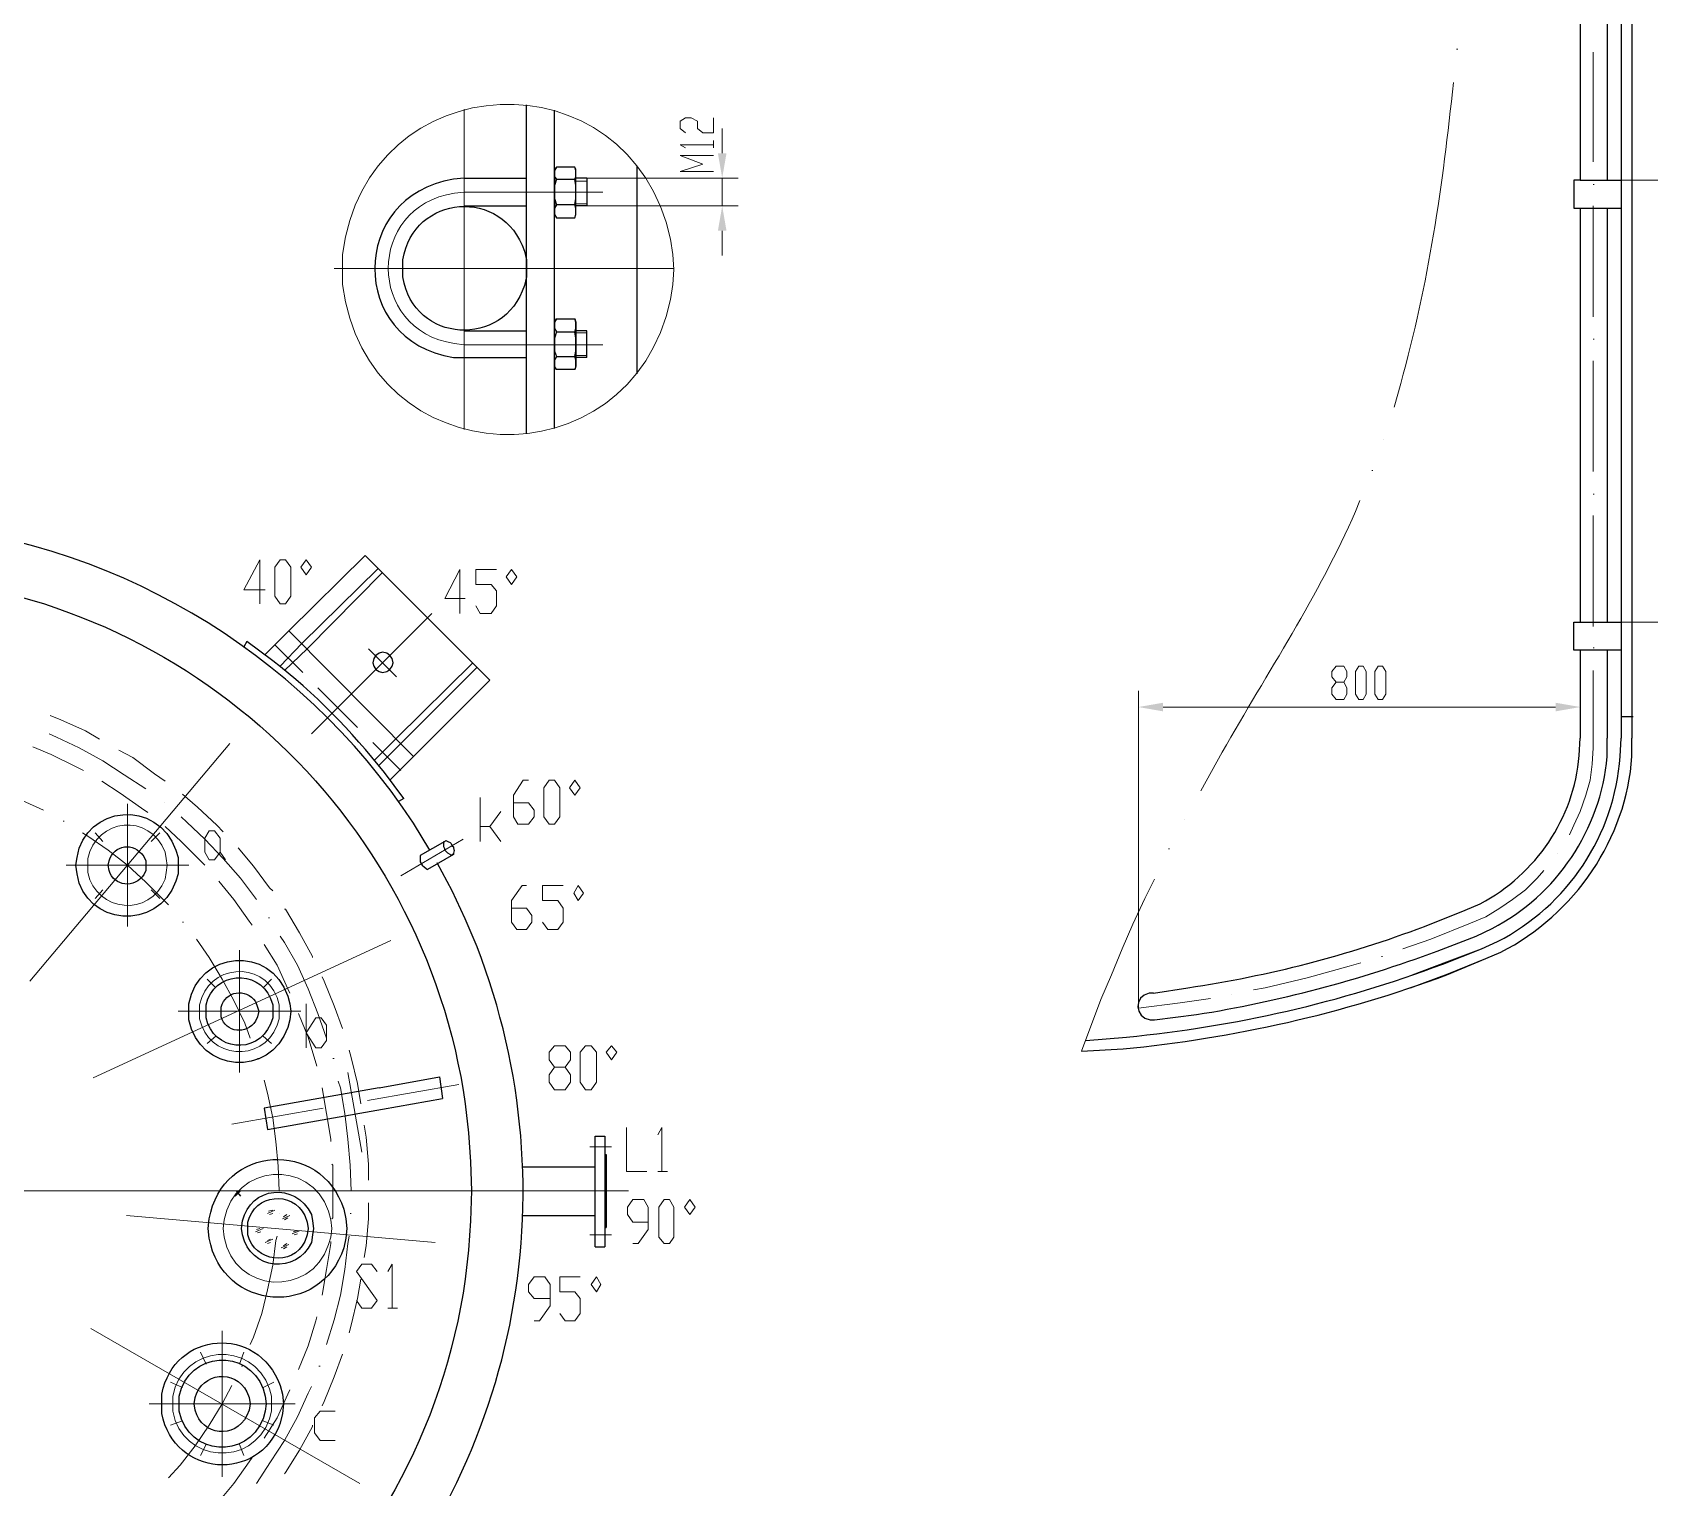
# Model space of a CAD drawing. Header units: millimetres. Extents: x 1435 to 2259, y 1083 to 2249.
# Drawn here: x 1712.1 to 1982.8, y 1394.8 to 1638.4 of the extents above; entities that cross this region are included whole.
import ezdxf

# ---------------------------------------------------------------- set-up
doc = ezdxf.new("R2010")
doc.units = ezdxf.units.MM
doc.layers.add('1', color=7, linetype='Continuous')

msp = doc.modelspace()

# ---------------------------------------------------------------- hatches: boundary and pattern name
h = msp.add_hatch(color=0)
h.dxf.hatch_style = 2
h.paths.add_polyline_path([(1826.85, 1618.16), (1828.29, 1618.16), (1827.57, 1614.02)])
h = msp.add_hatch(color=0)
h.dxf.hatch_style = 2
h.paths.add_polyline_path([(1826.85, 1605.2), (1828.29, 1605.2), (1827.57, 1609.34)])
h = msp.add_hatch(color=0)
h.dxf.hatch_style = 2
h.paths.add_polyline_path([(1901.37, 1526.18), (1901.37, 1524.74), (1897.23, 1525.46)])
h = msp.add_hatch(color=0)
h.dxf.hatch_style = 2
h.paths.add_polyline_path([(1967.07, 1526.18), (1967.07, 1524.74), (1971.21, 1525.46)])

# ---------------------------------------------------------------- linework, layer by layer
at = {"layer": '1', "color": 0, "lineweight": 25}
for points in [[(1978.05, 1715.36), (1978.05, 1520.24)], [(1979.85, 1715.36), (1979.85, 1520.24)], [(1971.21, 1682.96), (1971.21, 1613.66)], [(1975.71, 1682.96), (1975.71, 1613.66)], [(1794.81, 1571.18), (1794.81, 1626.26)], [(1799.49, 1572.08), (1799.49, 1625.36)], [(1784.37, 1614.02), (1794.81, 1614.02)], [(1799.85, 1615.82), (1799.49, 1615.28)], [(1799.85, 1615.82), (1799.49, 1615.46), (1799.49, 1614.74), (1799.49, 1614.2), (1799.85, 1613.84)], [(1799.49, 1615.28), (1799.49, 1607.9)], [(1799.85, 1613.84), (1799.49, 1612.76), (1799.49, 1611.68), (1799.49, 1610.6), (1799.85, 1609.52)], [(1802.91, 1615.82), (1799.85, 1615.82)], [(1799.85, 1613.84), (1802.91, 1613.84)], [(1802.91, 1607.36), (1803.09, 1607.9), (1803.09, 1615.28), (1802.91, 1615.82)], [(1802.91, 1613.84), (1803.09, 1614.2), (1803.09, 1614.74), (1803.09, 1615.46), (1802.91, 1615.82)], [(1802.91, 1609.52), (1803.09, 1610.6), (1803.09, 1611.68), (1803.09, 1612.76), (1802.91, 1613.84)], [(1804.89, 1614.02), (1803.09, 1614.02)], [(1804.89, 1614.02), (1804.89, 1609.34)], [(1813.35, 1581.26), (1813.35, 1616)], [(1971.21, 1613.66), (1970.13, 1613.66), (1970.13, 1608.98), (1971.21, 1608.98)], [(1971.21, 1613.66), (1978.05, 1613.66)], [(1784.37, 1609.34), (1794.81, 1609.34)], [(1799.85, 1609.52), (1799.49, 1608.98), (1799.49, 1608.44), (1799.49, 1607.9), (1799.85, 1607.36)], [(1802.91, 1607.36), (1803.09, 1607.9), (1803.09, 1608.44), (1803.09, 1608.98), (1802.91, 1609.52), (1799.85, 1609.52)], [(1804.89, 1609.34), (1803.09, 1609.34)], [(1971.21, 1608.98), (1971.21, 1539.68)], [(1971.21, 1608.98), (1978.05, 1608.98)], [(1975.71, 1608.98), (1975.71, 1539.68)], [(1799.49, 1607.9), (1799.85, 1607.36)], [(1799.85, 1607.36), (1802.91, 1607.36)], [(1799.49, 1582.52), (1799.49, 1589.9), (1799.85, 1590.44), (1802.91, 1590.44)], [(1799.85, 1590.44), (1799.49, 1589.9), (1799.49, 1589.36), (1799.49, 1588.82), (1799.85, 1588.28), (1799.49, 1587.2), (1799.49, 1586.12), (1799.49, 1585.04), (1799.85, 1584.14), (1799.49, 1583.6), (1799.49, 1583.06), (1799.49, 1582.34), (1799.85, 1581.98)], [(1803.09, 1589.9), (1803.09, 1582.52), (1802.91, 1581.98), (1799.85, 1581.98)], [(1802.91, 1588.28), (1803.09, 1588.82), (1803.09, 1589.36), (1803.09, 1589.9), (1802.91, 1590.44)], [(1802.91, 1590.44), (1803.09, 1589.9)], [(1784.37, 1588.46), (1794.81, 1588.46)], [(1799.85, 1588.28), (1802.91, 1588.28)], [(1802.91, 1584.14), (1803.09, 1585.04), (1803.09, 1586.12), (1803.09, 1587.2), (1802.91, 1588.28)], [(1804.89, 1588.46), (1803.09, 1588.46)], [(1804.89, 1583.96), (1804.89, 1588.46)], [(1784.37, 1583.96), (1794.81, 1583.96)], [(1799.85, 1584.14), (1802.91, 1584.14)], [(1802.91, 1581.98), (1803.09, 1582.34), (1803.09, 1583.06), (1803.09, 1583.6), (1802.91, 1584.14)], [(1804.89, 1583.96), (1803.09, 1583.96)], [(1799.85, 1581.98), (1799.49, 1582.52)], [(1755.03, 1538.24), (1767.81, 1550.84), (1788.69, 1529.96), (1775.91, 1517.18)], [(1769.97, 1548.68), (1757.19, 1536.08)], [(1770.69, 1547.96), (1758.09, 1535.18)], [(1775.91, 1517.18), (1755.03, 1538.24), (1751.07, 1534.28)], [(1970.13, 1539.68), (1978.05, 1539.68)], [(1978.05, 1535), (1970.13, 1535), (1970.13, 1539.68)], [(1971.21, 1535), (1971.21, 1520.24)], [(1975.71, 1535), (1975.71, 1520.24)], [(1772.49, 1532.84), (1772.31, 1533.56), (1771.95, 1534.1), (1771.41, 1534.46), (1770.69, 1534.64), (1770.15, 1534.46), (1769.61, 1534.1), (1769.25, 1533.56), (1769.07, 1532.84), (1769.25, 1532.3), (1769.61, 1531.76), (1770.15, 1531.4), (1770.69, 1531.22), (1771.41, 1531.4), (1771.95, 1531.76), (1772.31, 1532.3), (1772.49, 1532.84)], [(1785.81, 1532.84), (1773.03, 1520.24)], [(1786.53, 1532.12), (1773.75, 1519.34)], [(1980.03, 1523.84), (1978.05, 1523.84)], [(1775.91, 1517.18), (1771.95, 1513.22)], [(1774.29, 1510.16), (1773.39, 1509.62)], [(1781.13, 1502.96), (1776.99, 1500.62)], [(1776.99, 1500.62), (1776.99, 1500.08), (1776.99, 1499.54), (1777.35, 1499), (1777.71, 1498.64), (1778.25, 1498.28)], [(1782.57, 1500.8), (1778.25, 1498.28)], [(1943.13, 1480.64), (1948.89, 1482.8), (1954.65, 1484.96)], [(1942.77, 1478.48), (1949.07, 1480.82), (1955.37, 1483.34)], [(1770.15, 1461.74), (1780.23, 1463.54)], [(1780.23, 1463.54), (1780.77, 1459.94)], [(1770.15, 1461.74), (1750.89, 1458.32)], [(1770.69, 1458.14), (1780.77, 1459.94)], [(1750.89, 1458.32), (1751.43, 1454.72), (1770.69, 1458.14)], [(1806.33, 1435.1), (1806.33, 1453.64), (1807.95, 1453.64), (1807.95, 1435.1)], [(1806.33, 1440.32), (1806.33, 1448.42), (1794.27, 1448.42)], [(1807.95, 1450.58), (1808.13, 1450.58), (1808.13, 1438.34)], [(1746.03, 1443.56), (1746.93, 1444.46)], [(1746.21, 1444.46), (1746.93, 1443.56)], [(1794.27, 1440.32), (1806.33, 1440.32)], [(1807.95, 1438.34), (1808.13, 1438.34)], [(1806.33, 1435.1), (1807.95, 1435.1)]]:
    msp.add_lwpolyline(points, dxfattribs=at)
at = {"layer": '1', "color": 0, "lineweight": 9}
for points in [[(1950.51, 1635.62), (1950.69, 1635.62)], [(1973.37, 1635.08), (1973.37, 1616.72)], [(1784.37, 1625.54), (1784.37, 1571.9)], [(1821.45, 1621.58), (1820.55, 1622.3), (1820.55, 1623.56), (1821.45, 1624.1), (1822.35, 1624.1), (1823.43, 1623.56), (1823.43, 1622.3), (1824.33, 1621.58), (1826.13, 1621.58), (1826.13, 1624.1)], [(1827.57, 1618.16), (1827.57, 1622.3)], [(1821.45, 1619.06), (1820.55, 1619.6), (1826.13, 1619.6)], [(1826.13, 1619.06), (1826.13, 1620.32)], [(1826.13, 1615.1), (1820.55, 1615.1), (1824.33, 1616.36), (1820.55, 1617.8), (1826.13, 1617.8)], [(1804.89, 1614.02), (1830.27, 1614.02)], [(1827.57, 1614.02), (1827.57, 1609.34)], [(1978.05, 1613.66), (1995.15, 1613.66)], [(1978.05, 1613.66), (1995.15, 1613.66)], [(1784.37, 1611.68), (1807.59, 1611.68)], [(1804.89, 1613.48), (1803.09, 1613.48)], [(1973.37, 1612.94), (1973.55, 1612.94)], [(1804.89, 1609.7), (1803.09, 1609.7)], [(1804.89, 1609.34), (1830.27, 1609.34)], [(1973.37, 1609.34), (1973.37, 1590.8)], [(1827.57, 1605.2), (1827.57, 1601.06)], [(1819.47, 1598.9), (1762.59, 1598.9)], [(1804.89, 1588.1), (1803.09, 1588.1)], [(1973.37, 1587.02), (1973.55, 1587.02)], [(1784.37, 1586.12), (1807.59, 1586.12)], [(1804.89, 1584.32), (1803.09, 1584.32)], [(1973.37, 1583.42), (1973.37, 1564.88)], [(1938.27, 1570.28), (1938.27, 1570.28)], [(1936.29, 1565.06), (1936.47, 1565.06)], [(1973.37, 1561.1), (1973.55, 1561.1)], [(1973.37, 1557.5), (1973.37, 1538.96)], [(1751.07, 1545.08), (1747.47, 1545.08), (1750.17, 1550.12), (1750.17, 1542.74)], [(1753.59, 1542.74), (1752.69, 1544), (1752.69, 1548.86), (1753.59, 1550.12), (1754.49, 1550.12), (1755.39, 1548.86), (1755.39, 1544), (1754.49, 1542.74), (1753.59, 1542.74)], [(1757.01, 1548.86), (1757.91, 1550.12), (1758.81, 1548.86), (1757.91, 1547.6), (1757.01, 1548.86)], [(1784.55, 1543.64), (1781.13, 1543.64), (1783.65, 1548.5), (1783.65, 1541.12)], [(1786.35, 1542.38), (1787.07, 1541.12), (1788.87, 1541.12), (1789.77, 1542.38), (1789.77, 1544.9), (1788.87, 1545.98), (1786.35, 1545.98), (1786.35, 1548.5), (1789.77, 1548.5)], [(1791.39, 1547.24), (1792.29, 1548.5), (1793.19, 1547.24), (1792.29, 1545.98), (1791.39, 1547.24)], [(1758.81, 1520.96), (1778.97, 1541.12)], [(1978.05, 1539.68), (1995.15, 1539.68)], [(1752.69, 1535.9), (1757.37, 1531.22)], [(1757.19, 1536.08), (1753.59, 1532.3)], [(1758.09, 1535.18), (1754.31, 1531.58)], [(1768.35, 1535.18), (1773.03, 1530.5)], [(1973.37, 1535.36), (1973.55, 1535.36)], [(1930.35, 1526.72), (1929.63, 1527.62), (1929.63, 1528.7), (1930.35, 1529.6), (1931.61, 1529.6), (1932.15, 1530.5), (1932.15, 1531.4), (1931.61, 1532.3), (1930.35, 1532.3), (1929.63, 1531.4), (1929.63, 1530.5), (1930.35, 1529.6)], [(1934.13, 1526.72), (1933.59, 1527.62), (1933.59, 1531.4), (1934.13, 1532.3), (1934.85, 1532.3), (1935.39, 1531.4), (1935.39, 1527.62), (1934.85, 1526.72), (1934.13, 1526.72)], [(1937.37, 1526.72), (1936.83, 1527.62), (1936.83, 1531.4), (1937.37, 1532.3), (1938.09, 1532.3), (1938.63, 1531.4), (1938.63, 1527.62), (1938.09, 1526.72), (1937.37, 1526.72)], [(1931.61, 1529.6), (1932.15, 1528.7), (1932.15, 1527.62), (1931.61, 1526.72), (1930.35, 1526.72)], [(1973.37, 1531.58), (1973.37, 1518.62)], [(1759.89, 1528.7), (1766.55, 1522.04)], [(1897.23, 1475.06), (1897.23, 1528.16)], [(1971.21, 1520.24), (1971.21, 1528.16)], [(1901.37, 1525.46), (1967.07, 1525.46)], [(1723.35, 1520.06), (1721.01, 1521.5), (1716.87, 1523.3), (1715.07, 1524.02)], [(1711.65, 1479.56), (1745.13, 1519.34)], [(1720.65, 1514.84), (1719.21, 1515.56), (1715.25, 1517.54), (1712.19, 1518.8)], [(1731.09, 1511.78), (1727.49, 1514.12), (1723.89, 1516.46), (1719.93, 1518.62), (1716.15, 1520.42), (1714.89, 1520.96)], [(1769.07, 1519.52), (1773.75, 1514.84)], [(1773.03, 1520.24), (1769.43, 1516.64)], [(1773.75, 1519.34), (1770.15, 1515.74)], [(1734.33, 1513.04), (1732.53, 1514.3), (1728.93, 1517), (1726.59, 1518.26)], [(1969.41, 1504.04), (1970.13, 1505.66), (1971.21, 1508), (1972.11, 1510.7), (1972.83, 1513.22), (1973.19, 1515.92), (1973.37, 1518.62)], [(1713.99, 1508.18), (1710.39, 1509.8), (1706.61, 1511.24), (1702.65, 1512.68), (1698.69, 1513.76), (1696.17, 1514.12)], [(1731.45, 1507.82), (1730.37, 1508.54), (1726.77, 1511.06), (1723.71, 1513.04)], [(1744.05, 1504.58), (1742.97, 1505.66), (1739.73, 1508.72), (1737.21, 1510.88)], [(1792.65, 1509.44), (1795.17, 1509.44), (1796.07, 1508.18), (1796.07, 1507.1), (1795.17, 1505.84), (1793.37, 1505.84), (1792.65, 1507.1), (1792.65, 1510.7), (1794.27, 1513.22), (1795.17, 1513.22)], [(1798.59, 1505.84), (1797.69, 1507.1), (1797.69, 1511.96), (1798.59, 1513.22), (1799.49, 1513.22), (1800.39, 1511.96), (1800.39, 1507.1), (1799.49, 1505.84), (1798.59, 1505.84)], [(1802.01, 1511.96), (1802.91, 1513.22), (1803.81, 1511.96), (1802.91, 1510.7), (1802.01, 1511.96)], [(1728.03, 1509.26), (1728.03, 1488.74)], [(1734.15, 1509.44), (1734.15, 1509.44)], [(1787.07, 1502.96), (1787.07, 1510.34)], [(1787.07, 1505.48), (1788.69, 1505.48), (1790.49, 1508)], [(1717.23, 1506.38), (1717.41, 1506.38)], [(1740.99, 1499), (1740.09, 1499.9), (1737.03, 1502.96), (1734.33, 1505.48)], [(1749.63, 1493.24), (1746.93, 1496.84), (1744.05, 1500.08), (1740.99, 1503.32), (1737.93, 1506.2), (1737.03, 1507.1)], [(1788.69, 1505.48), (1790.49, 1502.96)], [(1904.97, 1506.56), (1904.97, 1506.56)], [(1734.87, 1492.34), (1733.97, 1493.24), (1731.09, 1496.12), (1728.03, 1499), (1724.79, 1501.52), (1721.37, 1503.86), (1720.47, 1504.4)], [(1723.89, 1502.96), (1722.63, 1504.4)], [(1731.99, 1502.96), (1733.43, 1504.4)], [(1742.61, 1499.9), (1741.71, 1499.9), (1740.99, 1501.16), (1740.99, 1503.5), (1741.71, 1504.76), (1742.61, 1504.76), (1743.51, 1503.5), (1743.51, 1501.16), (1742.61, 1499.9)], [(1773.75, 1497.2), (1784.19, 1503.32)], [(1743.51, 1501.16), (1744.41, 1499.9)], [(1752.33, 1494.68), (1751.79, 1495.22), (1749.09, 1498.82), (1746.57, 1501.88)], [(1902.27, 1501.7), (1902.45, 1501.7)], [(1967.43, 1500.98), (1967.43, 1500.98)], [(1738.29, 1499), (1717.77, 1499)], [(1952.85, 1489.28), (1955.37, 1490.36), (1957.71, 1491.8), (1959.87, 1493.24), (1962.03, 1494.86), (1964.01, 1496.84), (1965.09, 1498.1)], [(1723.89, 1494.86), (1722.63, 1493.42)], [(1731.99, 1494.86), (1733.43, 1493.42)], [(1748.91, 1488.92), (1748.37, 1489.64), (1745.85, 1493.24), (1743.33, 1496.3)], [(1792.29, 1491.8), (1794.81, 1491.8), (1795.71, 1490.54), (1795.71, 1489.46), (1794.81, 1488.2), (1793.19, 1488.2), (1792.29, 1489.46), (1792.29, 1493.06), (1794.09, 1495.58), (1794.81, 1495.58)], [(1797.51, 1489.46), (1798.41, 1488.2), (1800.03, 1488.2), (1800.93, 1489.46), (1800.93, 1491.8), (1800.03, 1493.06), (1797.51, 1493.06), (1797.51, 1495.58), (1800.93, 1495.58)], [(1802.73, 1494.32), (1803.45, 1495.58), (1804.35, 1494.32), (1803.45, 1493.06), (1802.73, 1494.32)], [(1899.93, 1496.66), (1898.31, 1493.42), (1896.33, 1489.1), (1894.53, 1484.96), (1892.73, 1480.64), (1890.93, 1476.5), (1887.69, 1467.86)], [(1737.21, 1489.46), (1737.39, 1489.46)], [(1751.61, 1490.18), (1751.79, 1490.18)], [(1758.99, 1483.52), (1758.99, 1483.7), (1756.83, 1487.66), (1754.49, 1491.62), (1754.31, 1491.62)], [(1941.51, 1484.96), (1946.19, 1486.58), (1952.85, 1489.28)], [(1722.27, 1463.36), (1772.13, 1486.4)], [(1748.55, 1470.02), (1747.65, 1472.54), (1745.85, 1476.32), (1743.87, 1479.92), (1741.71, 1483.52), (1739.55, 1486.58)], [(1761.33, 1470.02), (1759.89, 1474.16), (1758.27, 1478.3), (1756.47, 1482.26), (1754.31, 1486.04), (1753.59, 1487.12)], [(1746.75, 1484.78), (1746.75, 1464.26)], [(1755.21, 1477.58), (1754.85, 1478.3), (1753.05, 1482.26), (1750.89, 1485.68)], [(1937.91, 1483.7), (1938.09, 1483.7)], [(1916.49, 1478.12), (1918.47, 1478.48), (1925.49, 1480.1), (1932.51, 1482.08), (1934.49, 1482.62)], [(1742.79, 1478.48), (1741.35, 1479.92)], [(1750.71, 1478.48), (1752.15, 1479.92)], [(1764.03, 1471.64), (1762.59, 1475.42), (1760.97, 1479.56), (1760.61, 1480.28)], [(1757.91, 1468.4), (1757.91, 1475.78)], [(1897.23, 1475.06), (1904.25, 1475.96), (1909.29, 1476.68)], [(1912.89, 1477.4), (1912.89, 1477.4)], [(1757.01, 1474.52), (1736.49, 1474.52)], [(1759.71, 1465.34), (1758.27, 1470.2), (1756.65, 1474.16)], [(1757.91, 1470.92), (1759.53, 1473.44), (1760.43, 1473.44), (1761.33, 1472.18), (1761.33, 1469.66), (1760.43, 1468.4), (1759.53, 1468.4), (1757.91, 1470.92)], [(1742.79, 1470.38), (1741.35, 1469.12)], [(1750.71, 1470.38), (1752.15, 1469.12)], [(1767.09, 1459.04), (1766.55, 1462.46), (1765.47, 1466.78), (1765.11, 1468.04)], [(1799.49, 1461.38), (1798.59, 1462.64), (1798.59, 1463.9), (1799.49, 1465.16), (1801.29, 1465.16), (1802.19, 1466.42), (1802.19, 1467.68), (1801.29, 1468.76), (1799.49, 1468.76), (1798.59, 1467.68), (1798.59, 1466.42), (1799.49, 1465.16)], [(1804.71, 1461.38), (1803.81, 1462.64), (1803.81, 1467.68), (1804.71, 1468.76), (1805.61, 1468.76), (1806.51, 1467.68), (1806.51, 1462.64), (1805.61, 1461.38), (1804.71, 1461.38)], [(1808.13, 1467.68), (1809.03, 1468.76), (1809.93, 1467.68), (1809.03, 1466.42), (1808.13, 1467.68)], [(1749.81, 1466.6), (1749.99, 1466.6)], [(1762.41, 1466.6), (1762.59, 1466.6)], [(1801.29, 1465.16), (1802.19, 1463.9), (1802.19, 1462.64), (1801.29, 1461.38), (1799.49, 1461.38)], [(1753.41, 1444.46), (1753.23, 1448.6), (1752.87, 1452.74), (1752.33, 1456.7), (1751.43, 1460.84), (1750.89, 1463)], [(1765.47, 1444.46), (1765.29, 1448.78), (1764.93, 1453.1), (1764.39, 1457.42), (1763.67, 1461.74), (1763.31, 1462.82)], [(1764.93, 1464.26), (1767.27, 1450.94)], [(1768.17, 1459.58), (1783.47, 1462.28)], [(1762.05, 1452.74), (1762.05, 1453.1), (1761.33, 1457.42), (1760.61, 1461.74), (1760.61, 1461.74)], [(1745.49, 1455.62), (1760.79, 1458.32)], [(1764.57, 1458.86), (1764.57, 1458.86)], [(1768.35, 1446.26), (1768.35, 1448.96), (1767.99, 1453.46), (1767.63, 1455.44)], [(1811.55, 1455.08), (1811.55, 1447.7), (1814.97, 1447.7)], [(1816.77, 1453.82), (1817.49, 1455.08), (1817.49, 1447.7)], [(1805.43, 1451.84), (1809.03, 1451.84)], [(1762.23, 1439.78), (1762.41, 1439.96), (1762.41, 1444.46), (1762.41, 1448.78), (1762.23, 1448.96)], [(1816.77, 1447.7), (1818.39, 1447.7)], [(1692.75, 1444.46), (1811.91, 1444.46)], [(1729.11, 1444.46), (1710.57, 1444.46)], [(1732.89, 1444.46), (1732.89, 1444.46)], [(1755.03, 1444.46), (1736.49, 1444.46)], [(1753.41, 1444.46), (1753.41, 1444.46)], [(1758.63, 1444.46), (1758.81, 1444.46)], [(1780.95, 1444.46), (1762.41, 1444.46)], [(1765.47, 1444.46), (1765.47, 1444.46)], [(1784.55, 1444.46), (1784.73, 1444.46)], [(1804.89, 1444.46), (1788.33, 1444.46)], [(1812.63, 1435.64), (1813.53, 1435.64), (1815.15, 1437.98), (1815.15, 1441.76), (1814.43, 1443.02), (1812.63, 1443.02), (1811.73, 1441.76), (1811.73, 1440.5), (1812.63, 1439.24), (1815.15, 1439.24)], [(1817.85, 1435.64), (1816.95, 1436.72), (1816.95, 1441.76), (1817.85, 1443.02), (1818.75, 1443.02), (1819.47, 1441.76), (1819.47, 1436.72), (1818.75, 1435.64), (1817.85, 1435.64)], [(1821.27, 1441.76), (1822.17, 1443.02), (1823.07, 1441.76), (1822.17, 1440.5), (1821.27, 1441.76)], [(1727.85, 1440.32), (1779.51, 1435.82)], [(1751.43, 1440.68), (1752.69, 1441.22)], [(1751.61, 1441.04), (1752.33, 1441.22)], [(1751.79, 1440.5), (1752.33, 1440.68)], [(1753.41, 1440.68), (1753.41, 1440.68)], [(1753.95, 1439.78), (1755.21, 1440.32)], [(1754.13, 1440.14), (1754.67, 1440.5)], [(1765.29, 1440.68), (1765.47, 1440.68)], [(1767.63, 1433.3), (1767.99, 1435.28), (1768.35, 1439.78), (1768.35, 1442.48)], [(1749.45, 1437.62), (1750.71, 1438.16)], [(1749.63, 1437.98), (1750.17, 1438.16)], [(1749.81, 1437.44), (1750.35, 1437.62)], [(1754.31, 1439.6), (1754.85, 1439.96)], [(1755.57, 1437.26), (1756.83, 1437.8)], [(1755.75, 1437.62), (1756.29, 1437.8)], [(1748.55, 1418.72), (1749.09, 1419.98), (1750.53, 1423.94), (1751.43, 1427.9), (1752.33, 1432.04), (1752.87, 1436.18), (1753.05, 1436.9)], [(1751.07, 1435.82), (1752.33, 1436.36)], [(1751.43, 1436.18), (1751.97, 1436.36)], [(1751.43, 1435.64), (1751.97, 1435.82)], [(1753.77, 1434.92), (1755.03, 1435.46)], [(1754.13, 1435.28), (1754.67, 1435.64)], [(1754.13, 1434.74), (1754.67, 1435.1)], [(1755.93, 1437.08), (1756.47, 1437.26)], [(1760.61, 1427), (1760.61, 1427), (1761.33, 1431.32), (1762.05, 1435.64), (1762.05, 1436)], [(1761.33, 1418.72), (1762.59, 1422.86), (1763.67, 1427), (1764.39, 1431.32), (1764.93, 1435.64), (1765.11, 1436.9)], [(1805.43, 1437.08), (1809.03, 1437.08)], [(1766.37, 1426.1), (1767.27, 1424.84), (1768.89, 1424.84), (1769.79, 1426.1), (1766.37, 1430.96), (1767.27, 1432.22), (1768.89, 1432.22), (1769.79, 1430.96)], [(1771.59, 1430.96), (1772.31, 1432.22), (1772.31, 1424.84)], [(1765.11, 1420.7), (1765.47, 1421.96), (1766.55, 1426.46), (1767.09, 1429.7)], [(1796.07, 1422.68), (1796.97, 1422.68), (1798.77, 1425.2), (1798.77, 1428.8), (1797.87, 1430.06), (1796.07, 1430.06), (1795.17, 1428.8), (1795.17, 1427.54), (1796.07, 1426.46), (1798.77, 1426.46)], [(1800.39, 1423.94), (1801.29, 1422.68), (1802.91, 1422.68), (1803.81, 1423.94), (1803.81, 1426.46), (1802.91, 1427.54), (1800.39, 1427.54), (1800.39, 1430.06), (1803.81, 1430.06)], [(1805.61, 1428.8), (1806.51, 1430.06), (1807.23, 1428.8), (1806.51, 1427.54), (1805.61, 1428.8)], [(1771.59, 1424.84), (1773.21, 1424.84)], [(1721.91, 1421.42), (1766.91, 1395.5)], [(1756.65, 1414.58), (1758.27, 1418.54), (1759.53, 1422.68), (1759.71, 1423.4)], [(1743.87, 1421.06), (1743.87, 1396.58)], [(1741.17, 1415.48), (1740.27, 1417.46)], [(1746.75, 1415.48), (1747.47, 1417.46)], [(1760.61, 1408.46), (1760.97, 1409.18), (1762.59, 1413.32), (1764.03, 1417.1)], [(1747.11, 1415.12), (1747.29, 1415.12)], [(1760.07, 1415.12), (1760.25, 1415.12)], [(1734.87, 1396.4), (1736.85, 1398.56), (1739.37, 1401.8), (1741.71, 1405.22), (1743.87, 1408.82), (1745.49, 1411.88)], [(1737.21, 1411.52), (1735.23, 1412.42)], [(1749.63, 1395.5), (1751.97, 1399.1), (1754.31, 1402.7), (1756.47, 1406.66), (1758.27, 1410.62), (1758.81, 1411.7)], [(1750.71, 1411.52), (1752.51, 1412.42)], [(1750.89, 1403.06), (1753.05, 1406.48), (1754.85, 1410.44), (1755.21, 1411.16)], [(1756.11, 1408.82), (1731.63, 1408.82)], [(1737.21, 1405.94), (1735.23, 1405.22)], [(1750.71, 1405.94), (1752.51, 1405.22)], [(1754.31, 1397.12), (1754.49, 1397.3), (1756.83, 1401.08), (1758.99, 1405.04), (1758.99, 1405.22)], [(1762.77, 1407.56), (1760.25, 1407.56), (1759.35, 1406.48), (1759.35, 1403.96), (1760.25, 1402.7), (1762.77, 1402.7)], [(1741.17, 1401.98), (1740.27, 1400.18)], [(1743.33, 1392.44), (1745.85, 1395.5), (1748.37, 1399.1), (1748.91, 1399.82)], [(1746.75, 1401.98), (1747.47, 1400.18)]]:
    msp.add_lwpolyline(points, dxfattribs=at)
for points, knots in [([(1819.47, 1598.72), (1819.47, 1598.72), (1819.29, 1601.24), (1819.29, 1601.24), (1819.29, 1601.24), (1818.93, 1603.76), (1818.93, 1603.76), (1812.09, 1635.26), (1767.99, 1633.28), (1764.03, 1601.24), (1764.03, 1601.24), (1764.03, 1598.72), (1764.03, 1598.72), (1764.03, 1598.72), (1764.03, 1596.2), (1764.03, 1596.2), (1767.99, 1564.16), (1812.09, 1562.18), (1818.93, 1593.68), (1818.93, 1593.68), (1819.29, 1596.2), (1819.29, 1596.2), (1819.29, 1596.2), (1819.47, 1598.72), (1819.47, 1598.72)], [0, 0, 0, 0, 1, 1, 1, 2, 2, 2, 3, 3, 3, 4, 4, 4, 5, 5, 5, 6, 6, 6, 7, 7, 7, 8, 8, 8, 8]), ([(1949.97, 1630.04), (1949.97, 1630.04), (1949.97, 1630.04), (1949.97, 1630.04), (1948.17, 1612.76), (1945.83, 1596.38), (1941.15, 1579.64), (1941.15, 1579.64), (1940.07, 1575.68), (1940.07, 1575.68)], [0, 0, 0, 0, 1, 1, 1, 2, 2, 2, 3, 3, 3, 3]), ([(1784.37, 1611.68), (1784.37, 1611.68), (1782.75, 1611.5), (1782.75, 1611.5), (1767.99, 1609.16), (1767.99, 1588.64), (1782.75, 1586.3), (1782.75, 1586.3), (1784.37, 1586.12), (1784.37, 1586.12)], [0, 0, 0, 0, 1, 1, 1, 2, 2, 2, 3, 3, 3, 3]), ([(1934.31, 1560.02), (1934.31, 1560.02), (1933.59, 1558.22), (1933.59, 1558.22), (1927.47, 1544.18), (1918.83, 1531.22), (1911.27, 1517.9), (1911.27, 1517.9), (1907.67, 1511.42), (1907.67, 1511.42)], [0, 0, 0, 0, 1, 1, 1, 2, 2, 2, 3, 3, 3, 3]), ([(1734.69, 1499), (1734.69, 1499), (1734.51, 1500.08), (1734.51, 1500.08), (1734.51, 1500.08), (1734.33, 1501.16), (1734.33, 1501.16), (1731.81, 1507.82), (1722.81, 1506.92), (1721.37, 1500.08), (1721.37, 1500.08), (1721.37, 1499), (1721.37, 1499), (1721.37, 1499), (1721.37, 1497.74), (1721.37, 1497.74), (1722.81, 1491.08), (1731.81, 1490.18), (1734.33, 1496.66), (1734.33, 1496.66), (1734.51, 1497.74), (1734.51, 1497.74), (1734.51, 1497.74), (1734.69, 1499), (1734.69, 1499)], [0, 0, 0, 0, 1, 1, 1, 2, 2, 2, 3, 3, 3, 4, 4, 4, 5, 5, 5, 6, 6, 6, 7, 7, 7, 8, 8, 8, 8]), ([(1753.41, 1474.52), (1753.41, 1474.52), (1753.41, 1475.6), (1753.41, 1475.6), (1753.41, 1475.6), (1753.05, 1476.86), (1753.05, 1476.86), (1750.53, 1483.16), (1741.53, 1482.44), (1740.09, 1475.6), (1740.09, 1475.6), (1740.09, 1474.52), (1740.09, 1474.52), (1740.09, 1474.52), (1740.09, 1473.26), (1740.09, 1473.26), (1741.53, 1466.6), (1750.53, 1465.7), (1753.05, 1472.18), (1753.05, 1472.18), (1753.41, 1473.26), (1753.41, 1473.26), (1753.41, 1473.26), (1753.41, 1474.52), (1753.41, 1474.52)], [0, 0, 0, 0, 1, 1, 1, 2, 2, 2, 3, 3, 3, 4, 4, 4, 5, 5, 5, 6, 6, 6, 7, 7, 7, 8, 8, 8, 8]), ([(1762.23, 1438.16), (1762.23, 1438.16), (1762.05, 1439.6), (1762.05, 1439.6), (1762.05, 1439.6), (1761.69, 1441.04), (1761.69, 1441.04), (1758.63, 1450.04), (1745.85, 1448.96), (1744.23, 1439.6), (1744.23, 1439.6), (1744.05, 1438.16), (1744.05, 1438.16), (1744.05, 1438.16), (1744.23, 1436.72), (1744.23, 1436.72), (1745.85, 1427.36), (1758.63, 1426.46), (1761.69, 1435.46), (1761.69, 1435.46), (1762.05, 1436.72), (1762.05, 1436.72), (1762.05, 1436.72), (1762.23, 1438.16), (1762.23, 1438.16)], [0, 0, 0, 0, 1, 1, 1, 2, 2, 2, 3, 3, 3, 4, 4, 4, 5, 5, 5, 6, 6, 6, 7, 7, 7, 8, 8, 8, 8]), ([(1752.15, 1408.82), (1752.15, 1408.82), (1752.15, 1410.08), (1752.15, 1410.08), (1752.15, 1410.08), (1751.79, 1411.34), (1751.79, 1411.34), (1748.91, 1419.62), (1737.21, 1418.72), (1735.59, 1410.08), (1735.59, 1410.08), (1735.59, 1408.82), (1735.59, 1408.82), (1735.59, 1408.82), (1735.59, 1407.56), (1735.59, 1407.56), (1737.21, 1398.92), (1748.91, 1398.02), (1751.79, 1406.3), (1751.79, 1406.3), (1752.15, 1407.56), (1752.15, 1407.56), (1752.15, 1407.56), (1752.15, 1408.82), (1752.15, 1408.82)], [0, 0, 0, 0, 1, 1, 1, 2, 2, 2, 3, 3, 3, 4, 4, 4, 5, 5, 5, 6, 6, 6, 7, 7, 7, 8, 8, 8, 8])]:
    msp.add_open_spline(points, degree=3, knots=knots, dxfattribs=at)
at = {"layer": '1', "color": 0, "lineweight": 25}
for points, knots in [([(1784.37, 1614.02), (1784.37, 1614.02), (1782.57, 1613.84), (1782.57, 1613.84), (1765.11, 1610.96), (1764.93, 1586.84), (1782.57, 1583.96), (1782.57, 1583.96), (1784.37, 1583.96), (1784.37, 1583.96)], [0, 0, 0, 0, 1, 1, 1, 2, 2, 2, 3, 3, 3, 3]), ([(1794.81, 1598.9), (1794.81, 1598.9), (1794.81, 1600.34), (1794.81, 1600.34), (1794.81, 1600.34), (1794.45, 1601.78), (1794.45, 1601.78), (1790.85, 1612.58), (1775.91, 1611.32), (1774.11, 1600.34), (1774.11, 1600.34), (1774.11, 1598.9), (1774.11, 1598.9), (1774.11, 1598.9), (1774.11, 1597.46), (1774.11, 1597.46), (1775.91, 1586.3), (1791.03, 1585.4), (1794.45, 1596.02), (1794.45, 1596.02), (1794.81, 1597.46), (1794.81, 1597.46), (1794.81, 1597.46), (1794.81, 1598.9), (1794.81, 1598.9)], [0, 0, 0, 0, 1, 1, 1, 2, 2, 2, 3, 3, 3, 4, 4, 4, 5, 5, 5, 6, 6, 6, 7, 7, 7, 8, 8, 8, 8]), ([(1679.61, 1556.42), (1679.61, 1556.42), (1674.39, 1556.24), (1674.39, 1556.24), (1674.39, 1556.24), (1669.35, 1555.7), (1669.35, 1555.7), (1669.35, 1555.7), (1664.13, 1554.98), (1664.13, 1554.98), (1622.55, 1548.32), (1587.81, 1518.26), (1575.39, 1477.94), (1575.39, 1477.94), (1573.95, 1473.08), (1573.95, 1473.08), (1573.95, 1473.08), (1572.69, 1468.04), (1572.69, 1468.04), (1563.33, 1424.84), (1580.25, 1380.2), (1615.89, 1353.92), (1615.89, 1353.92), (1620.21, 1351.04), (1620.21, 1351.04), (1620.21, 1351.04), (1624.53, 1348.34), (1624.53, 1348.34), (1624.53, 1348.34), (1629.03, 1345.82), (1629.03, 1345.82), (1629.03, 1345.82), (1633.53, 1343.48), (1633.53, 1343.48), (1673.49, 1324.22), (1720.65, 1330.34), (1754.67, 1358.78), (1754.67, 1358.78), (1758.45, 1362.2), (1758.45, 1362.2), (1758.45, 1362.2), (1762.23, 1365.8), (1762.23, 1365.8), (1793.19, 1397.66), (1802.55, 1443.92), (1786.53, 1485.32), (1786.53, 1485.32), (1784.55, 1490), (1784.55, 1490), (1784.55, 1490), (1782.39, 1494.68), (1782.39, 1494.68), (1782.39, 1494.68), (1779.87, 1499.36), (1779.87, 1499.36)], [0, 0, 0, 0, 1, 1, 1, 2, 2, 2, 3, 3, 3, 4, 4, 4, 5, 5, 5, 6, 6, 6, 7, 7, 7, 8, 8, 8, 9, 9, 9, 10, 10, 10, 11, 11, 11, 12, 12, 12, 13, 13, 13, 14, 14, 14, 15, 15, 15, 16, 16, 16, 17, 17, 17, 18, 18, 18, 18]), ([(1778.61, 1501.52), (1778.61, 1501.52), (1775.91, 1506.02), (1775.91, 1506.02), (1756.65, 1535.18), (1724.79, 1553.9), (1690.05, 1556.24), (1690.05, 1556.24), (1684.83, 1556.42), (1684.83, 1556.42)], [0, 0, 0, 0, 1, 1, 1, 2, 2, 2, 3, 3, 3, 3]), ([(1785.63, 1444.46), (1785.63, 1444.46), (1785.45, 1449.32), (1785.45, 1449.32), (1785.45, 1449.32), (1785.09, 1454.18), (1785.09, 1454.18), (1785.09, 1454.18), (1784.55, 1459.04), (1784.55, 1459.04), (1777.53, 1508.18), (1736.67, 1545.26), (1687.17, 1547.6), (1687.17, 1547.6), (1682.31, 1547.78), (1682.31, 1547.78), (1682.31, 1547.78), (1677.27, 1547.6), (1677.27, 1547.6), (1625.79, 1545.08), (1584.21, 1505.48), (1579.35, 1454.18), (1579.35, 1454.18), (1578.99, 1449.32), (1578.99, 1449.32), (1578.99, 1449.32), (1578.81, 1444.46), (1578.81, 1444.46), (1578.81, 1444.46), (1578.99, 1439.42), (1578.99, 1439.42), (1578.99, 1439.42), (1579.35, 1434.56), (1579.35, 1434.56), (1584.03, 1385.06), (1622.91, 1346.36), (1672.41, 1341.5), (1672.41, 1341.5), (1677.27, 1341.14), (1677.27, 1341.14), (1677.27, 1341.14), (1682.31, 1340.96), (1682.31, 1340.96), (1733.61, 1340.96), (1777.35, 1378.94), (1784.55, 1429.7), (1784.55, 1429.7), (1785.09, 1434.56), (1785.09, 1434.56), (1785.09, 1434.56), (1785.45, 1439.42), (1785.45, 1439.42), (1785.45, 1439.42), (1785.63, 1444.46), (1785.63, 1444.46)], [0, 0, 0, 0, 1, 1, 1, 2, 2, 2, 3, 3, 3, 4, 4, 4, 5, 5, 5, 6, 6, 6, 7, 7, 7, 8, 8, 8, 9, 9, 9, 10, 10, 10, 11, 11, 11, 12, 12, 12, 13, 13, 13, 14, 14, 14, 15, 15, 15, 16, 16, 16, 17, 17, 17, 18, 18, 18, 18]), ([(1774.29, 1510.16), (1774.29, 1510.16), (1771.05, 1514.48), (1771.05, 1514.48), (1765.47, 1521.5), (1759.35, 1527.8), (1752.33, 1533.2), (1752.33, 1533.2), (1748.01, 1536.44), (1748.01, 1536.44), (1748.01, 1536.44), (1747.47, 1535.54), (1747.47, 1535.54)], [0, 0, 0, 0, 1, 1, 1, 2, 2, 2, 3, 3, 3, 4, 4, 4, 4]), ([(1951.95, 1491.44), (1951.95, 1491.44), (1954.47, 1492.52), (1954.47, 1492.52), (1963.83, 1497.56), (1970.13, 1506.74), (1971.03, 1517.36), (1971.03, 1517.36), (1971.21, 1520.24), (1971.21, 1520.24)], [0, 0, 0, 0, 1, 1, 1, 2, 2, 2, 3, 3, 3, 3]), ([(1953.75, 1487.12), (1953.75, 1487.12), (1956.45, 1488.38), (1956.45, 1488.38), (1967.25, 1493.96), (1974.63, 1504.94), (1975.71, 1517.18), (1975.71, 1517.18), (1975.71, 1520.24), (1975.71, 1520.24)], [0, 0, 0, 0, 1, 1, 1, 2, 2, 2, 3, 3, 3, 3]), ([(1954.65, 1484.96), (1954.65, 1484.96), (1957.35, 1486.22), (1957.35, 1486.22), (1969.05, 1492.16), (1976.97, 1504.04), (1977.87, 1517.18), (1977.87, 1517.18), (1978.05, 1520.24), (1978.05, 1520.24)], [0, 0, 0, 0, 1, 1, 1, 2, 2, 2, 3, 3, 3, 3]), ([(1955.37, 1483.34), (1955.37, 1483.34), (1957.89, 1484.42), (1957.89, 1484.42), (1970.31, 1490.72), (1978.95, 1503.5), (1979.85, 1517.18), (1979.85, 1517.18), (1979.85, 1520.24), (1979.85, 1520.24)], [0, 0, 0, 0, 1, 1, 1, 2, 2, 2, 3, 3, 3, 3]), ([(1736.49, 1499), (1736.49, 1499), (1736.49, 1500.26), (1736.49, 1500.26), (1736.49, 1500.26), (1736.13, 1501.52), (1736.13, 1501.52), (1733.07, 1510.16), (1721.01, 1509.08), (1719.57, 1500.26), (1719.57, 1500.26), (1719.39, 1499), (1719.39, 1499), (1719.39, 1499), (1719.57, 1497.56), (1719.57, 1497.56), (1721.01, 1488.74), (1733.07, 1487.84), (1736.13, 1496.3), (1736.13, 1496.3), (1736.49, 1497.56), (1736.49, 1497.56), (1736.49, 1497.56), (1736.49, 1499), (1736.49, 1499)], [0, 0, 0, 0, 1, 1, 1, 2, 2, 2, 3, 3, 3, 4, 4, 4, 5, 5, 5, 6, 6, 6, 7, 7, 7, 8, 8, 8, 8]), ([(1731.09, 1499), (1731.09, 1499), (1731.09, 1499.72), (1731.09, 1499.72), (1731.09, 1499.72), (1730.73, 1500.44), (1730.73, 1500.44), (1729.11, 1502.96), (1725.69, 1502.42), (1724.97, 1499.72), (1724.97, 1499.72), (1724.79, 1499), (1724.79, 1499), (1724.79, 1499), (1724.97, 1498.1), (1724.97, 1498.1), (1725.69, 1495.4), (1729.29, 1495.04), (1730.73, 1497.38), (1730.73, 1497.38), (1731.09, 1498.1), (1731.09, 1498.1), (1731.09, 1498.1), (1731.09, 1499), (1731.09, 1499)], [0, 0, 0, 0, 1, 1, 1, 2, 2, 2, 3, 3, 3, 4, 4, 4, 5, 5, 5, 6, 6, 6, 7, 7, 7, 8, 8, 8, 8]), ([(1781.13, 1502.96), (1781.13, 1502.96), (1780.95, 1502.96), (1780.95, 1502.96), (1780.95, 1502.96), (1780.95, 1502.78), (1780.95, 1502.78), (1780.95, 1502.78), (1780.95, 1502.6), (1780.95, 1502.6), (1780.95, 1502.6), (1780.95, 1502.24), (1780.95, 1502.24), (1780.95, 1502.24), (1780.95, 1502.06), (1780.95, 1502.06), (1780.95, 1502.06), (1781.13, 1501.7), (1781.13, 1501.7), (1781.13, 1501.7), (1781.13, 1501.52), (1781.13, 1501.52), (1781.13, 1501.52), (1781.31, 1501.34), (1781.31, 1501.34), (1781.31, 1501.34), (1781.49, 1501.16), (1781.49, 1501.16), (1781.49, 1501.16), (1781.67, 1500.98), (1781.67, 1500.98), (1781.67, 1500.98), (1782.03, 1500.8), (1782.03, 1500.8), (1782.03, 1500.8), (1782.21, 1500.62), (1782.21, 1500.62), (1782.21, 1500.62), (1782.21, 1500.62), (1782.21, 1500.62), (1782.21, 1500.62), (1782.39, 1500.8), (1782.39, 1500.8), (1782.39, 1500.8), (1782.57, 1500.8), (1782.57, 1500.8), (1782.57, 1500.8), (1782.57, 1500.98), (1782.57, 1500.98), (1782.75, 1501.34), (1782.75, 1501.52), (1782.57, 1501.88), (1782.57, 1501.88), (1782.57, 1502.06), (1782.57, 1502.06), (1782.57, 1502.06), (1782.39, 1502.24), (1782.39, 1502.24), (1782.39, 1502.24), (1782.21, 1502.6), (1782.21, 1502.6), (1782.21, 1502.6), (1782.03, 1502.78), (1782.03, 1502.78), (1782.03, 1502.78), (1781.67, 1502.96), (1781.67, 1502.96), (1781.67, 1502.96), (1781.31, 1503.14), (1781.31, 1503.14), (1781.31, 1503.14), (1781.31, 1503.14), (1781.31, 1503.14), (1781.31, 1503.14), (1781.13, 1502.96), (1781.13, 1502.96)], [0, 0, 0, 0, 1, 1, 1, 2, 2, 2, 3, 3, 3, 4, 4, 4, 5, 5, 5, 6, 6, 6, 7, 7, 7, 8, 8, 8, 9, 9, 9, 10, 10, 10, 11, 11, 11, 12, 12, 12, 13, 13, 13, 14, 14, 14, 15, 15, 15, 16, 16, 16, 17, 17, 17, 18, 18, 18, 19, 19, 19, 20, 20, 20, 21, 21, 21, 22, 22, 22, 23, 23, 23, 24, 24, 24, 25, 25, 25, 25]), ([(1899.75, 1477.58), (1899.75, 1477.58), (1905.51, 1478.48), (1905.51, 1478.48), (1919.01, 1480.46), (1932.33, 1483.88), (1945.11, 1488.74), (1945.11, 1488.74), (1951.95, 1491.44), (1951.95, 1491.44)], [0, 0, 0, 0, 1, 1, 1, 2, 2, 2, 3, 3, 3, 3]), ([(1899.93, 1473.08), (1899.93, 1473.08), (1906.95, 1473.98), (1906.95, 1473.98), (1920.63, 1476.14), (1934.13, 1479.74), (1947.27, 1484.6), (1947.27, 1484.6), (1953.75, 1487.12), (1953.75, 1487.12)], [0, 0, 0, 0, 1, 1, 1, 2, 2, 2, 3, 3, 3, 3]), ([(1755.39, 1474.52), (1755.39, 1474.52), (1755.21, 1475.78), (1755.21, 1475.78), (1755.21, 1475.78), (1754.85, 1477.04), (1754.85, 1477.04), (1751.97, 1485.68), (1739.91, 1484.78), (1738.29, 1475.78), (1738.29, 1475.78), (1738.29, 1474.52), (1738.29, 1474.52), (1738.29, 1474.52), (1738.29, 1473.08), (1738.29, 1473.08), (1740.09, 1464.26), (1751.79, 1463.36), (1754.85, 1471.82), (1754.85, 1471.82), (1755.21, 1473.08), (1755.21, 1473.08), (1755.21, 1473.08), (1755.39, 1474.52), (1755.39, 1474.52)], [0, 0, 0, 0, 1, 1, 1, 2, 2, 2, 3, 3, 3, 4, 4, 4, 5, 5, 5, 6, 6, 6, 7, 7, 7, 8, 8, 8, 8]), ([(1888.41, 1469.66), (1888.41, 1469.66), (1895.25, 1470.2), (1895.25, 1470.2), (1913.43, 1472), (1931.07, 1475.96), (1948.17, 1482.44), (1948.17, 1482.44), (1954.65, 1484.96), (1954.65, 1484.96)], [0, 0, 0, 0, 1, 1, 1, 2, 2, 2, 3, 3, 3, 3]), ([(1752.33, 1474.52), (1752.33, 1474.52), (1752.33, 1475.6), (1752.33, 1475.6), (1752.33, 1475.6), (1751.97, 1476.68), (1751.97, 1476.68), (1749.81, 1481.72), (1742.43, 1481.18), (1741.17, 1475.6), (1741.17, 1475.6), (1741.17, 1474.52), (1741.17, 1474.52), (1741.17, 1474.52), (1741.17, 1473.44), (1741.17, 1473.44), (1742.43, 1467.86), (1749.63, 1467.14), (1751.97, 1472.36), (1751.97, 1472.36), (1752.33, 1473.44), (1752.33, 1473.44), (1752.33, 1473.44), (1752.33, 1474.52), (1752.33, 1474.52)], [0, 0, 0, 0, 1, 1, 1, 2, 2, 2, 3, 3, 3, 4, 4, 4, 5, 5, 5, 6, 6, 6, 7, 7, 7, 8, 8, 8, 8]), ([(1887.69, 1467.86), (1887.69, 1467.86), (1894.71, 1468.22), (1894.71, 1468.22), (1913.07, 1470.02), (1931.61, 1474.16), (1948.89, 1480.64), (1948.89, 1480.64), (1955.37, 1483.34), (1955.37, 1483.34)], [0, 0, 0, 0, 1, 1, 1, 2, 2, 2, 3, 3, 3, 3]), ([(1749.99, 1474.52), (1749.99, 1474.52), (1749.81, 1475.24), (1749.81, 1475.24), (1749.81, 1475.24), (1749.45, 1476.14), (1749.45, 1476.14), (1747.83, 1478.48), (1744.41, 1477.94), (1743.69, 1475.24), (1743.69, 1475.24), (1743.69, 1474.52), (1743.69, 1474.52), (1743.69, 1474.52), (1743.69, 1473.62), (1743.69, 1473.62), (1744.41, 1470.92), (1748.01, 1470.56), (1749.45, 1472.9), (1749.45, 1472.9), (1749.81, 1473.62), (1749.81, 1473.62), (1749.81, 1473.62), (1749.99, 1474.52), (1749.99, 1474.52)], [0, 0, 0, 0, 1, 1, 1, 2, 2, 2, 3, 3, 3, 4, 4, 4, 5, 5, 5, 6, 6, 6, 7, 7, 7, 8, 8, 8, 8]), ([(1899.75, 1477.58), (1899.75, 1477.58), (1899.03, 1477.58), (1899.03, 1477.58), (1896.51, 1477.04), (1896.51, 1473.44), (1899.21, 1473.08), (1899.21, 1473.08), (1899.93, 1473.08), (1899.93, 1473.08)], [0, 0, 0, 0, 1, 1, 1, 2, 2, 2, 3, 3, 3, 3]), ([(1764.75, 1438.16), (1764.75, 1438.16), (1764.57, 1439.78), (1764.57, 1439.78), (1764.57, 1439.78), (1764.21, 1441.4), (1764.21, 1441.4), (1760.43, 1453.28), (1743.87, 1452.2), (1741.71, 1439.78), (1741.71, 1439.78), (1741.53, 1438.16), (1741.53, 1438.16), (1741.53, 1438.16), (1741.71, 1436.54), (1741.71, 1436.54), (1743.87, 1424.3), (1760.43, 1423.04), (1764.21, 1434.92), (1764.21, 1434.92), (1764.57, 1436.54), (1764.57, 1436.54), (1764.57, 1436.54), (1764.75, 1438.16), (1764.75, 1438.16)], [0, 0, 0, 0, 1, 1, 1, 2, 2, 2, 3, 3, 3, 4, 4, 4, 5, 5, 5, 6, 6, 6, 7, 7, 7, 8, 8, 8, 8]), ([(1759.17, 1438.16), (1759.17, 1438.16), (1758.99, 1439.42), (1758.99, 1439.42), (1758.99, 1439.42), (1758.81, 1440.5), (1758.81, 1440.5), (1756.11, 1446.08), (1748.55, 1445.18), (1747.29, 1439.42), (1747.29, 1439.42), (1747.11, 1438.16), (1747.11, 1438.16), (1747.11, 1438.16), (1747.29, 1437.08), (1747.29, 1437.08), (1748.55, 1431.14), (1756.29, 1430.42), (1758.81, 1435.82), (1758.81, 1435.82), (1758.99, 1437.08), (1758.99, 1437.08), (1758.99, 1437.08), (1759.17, 1438.16), (1759.17, 1438.16)], [0, 0, 0, 0, 1, 1, 1, 2, 2, 2, 3, 3, 3, 4, 4, 4, 5, 5, 5, 6, 6, 6, 7, 7, 7, 8, 8, 8, 8]), ([(1758.27, 1438.16), (1758.27, 1438.16), (1758.09, 1439.24), (1758.09, 1439.24), (1758.09, 1439.24), (1757.73, 1440.32), (1757.73, 1440.32), (1755.57, 1444.64), (1749.27, 1443.92), (1748.19, 1439.24), (1748.19, 1439.24), (1748.19, 1438.16), (1748.19, 1438.16), (1748.19, 1438.16), (1748.19, 1437.08), (1748.19, 1437.08), (1749.27, 1432.58), (1755.57, 1431.68), (1757.73, 1436), (1757.73, 1436), (1758.09, 1437.08), (1758.09, 1437.08), (1758.09, 1437.08), (1758.27, 1438.16), (1758.27, 1438.16)], [0, 0, 0, 0, 1, 1, 1, 2, 2, 2, 3, 3, 3, 4, 4, 4, 5, 5, 5, 6, 6, 6, 7, 7, 7, 8, 8, 8, 8]), ([(1754.13, 1408.82), (1754.13, 1408.82), (1753.95, 1410.44), (1753.95, 1410.44), (1753.95, 1410.44), (1753.59, 1411.88), (1753.59, 1411.88), (1749.81, 1422.14), (1735.77, 1421.06), (1733.79, 1410.44), (1733.79, 1410.44), (1733.79, 1408.82), (1733.79, 1408.82), (1733.79, 1408.82), (1733.79, 1407.2), (1733.79, 1407.2), (1735.77, 1396.58), (1749.99, 1395.5), (1753.59, 1405.58), (1753.59, 1405.58), (1753.95, 1407.2), (1753.95, 1407.2), (1753.95, 1407.2), (1754.13, 1408.82), (1754.13, 1408.82)], [0, 0, 0, 0, 1, 1, 1, 2, 2, 2, 3, 3, 3, 4, 4, 4, 5, 5, 5, 6, 6, 6, 7, 7, 7, 8, 8, 8, 8]), ([(1751.25, 1408.82), (1751.25, 1408.82), (1751.07, 1410.08), (1751.07, 1410.08), (1751.07, 1410.08), (1750.71, 1411.34), (1750.71, 1411.34), (1748.19, 1418.18), (1738.29, 1417.64), (1736.67, 1410.08), (1736.67, 1410.08), (1736.67, 1408.82), (1736.67, 1408.82), (1736.67, 1408.82), (1736.67, 1407.56), (1736.67, 1407.56), (1738.29, 1400), (1748.01, 1399.46), (1750.71, 1406.3), (1750.71, 1406.3), (1751.07, 1407.56), (1751.07, 1407.56), (1751.07, 1407.56), (1751.25, 1408.82), (1751.25, 1408.82)], [0, 0, 0, 0, 1, 1, 1, 2, 2, 2, 3, 3, 3, 4, 4, 4, 5, 5, 5, 6, 6, 6, 7, 7, 7, 8, 8, 8, 8]), ([(1748.55, 1408.82), (1748.55, 1408.82), (1748.37, 1409.9), (1748.37, 1409.9), (1748.37, 1409.9), (1748.01, 1410.8), (1748.01, 1410.8), (1746.03, 1414.76), (1740.45, 1414.04), (1739.37, 1409.9), (1739.37, 1409.9), (1739.19, 1408.82), (1739.19, 1408.82), (1739.19, 1408.82), (1739.37, 1407.74), (1739.37, 1407.74), (1740.45, 1403.42), (1746.03, 1402.88), (1748.01, 1406.84), (1748.01, 1406.84), (1748.37, 1407.74), (1748.37, 1407.74), (1748.37, 1407.74), (1748.55, 1408.82), (1748.55, 1408.82)], [0, 0, 0, 0, 1, 1, 1, 2, 2, 2, 3, 3, 3, 4, 4, 4, 5, 5, 5, 6, 6, 6, 7, 7, 7, 8, 8, 8, 8])]:
    msp.add_open_spline(points, degree=3, knots=knots, dxfattribs=at)

doc.saveas('drawing.dxf')
